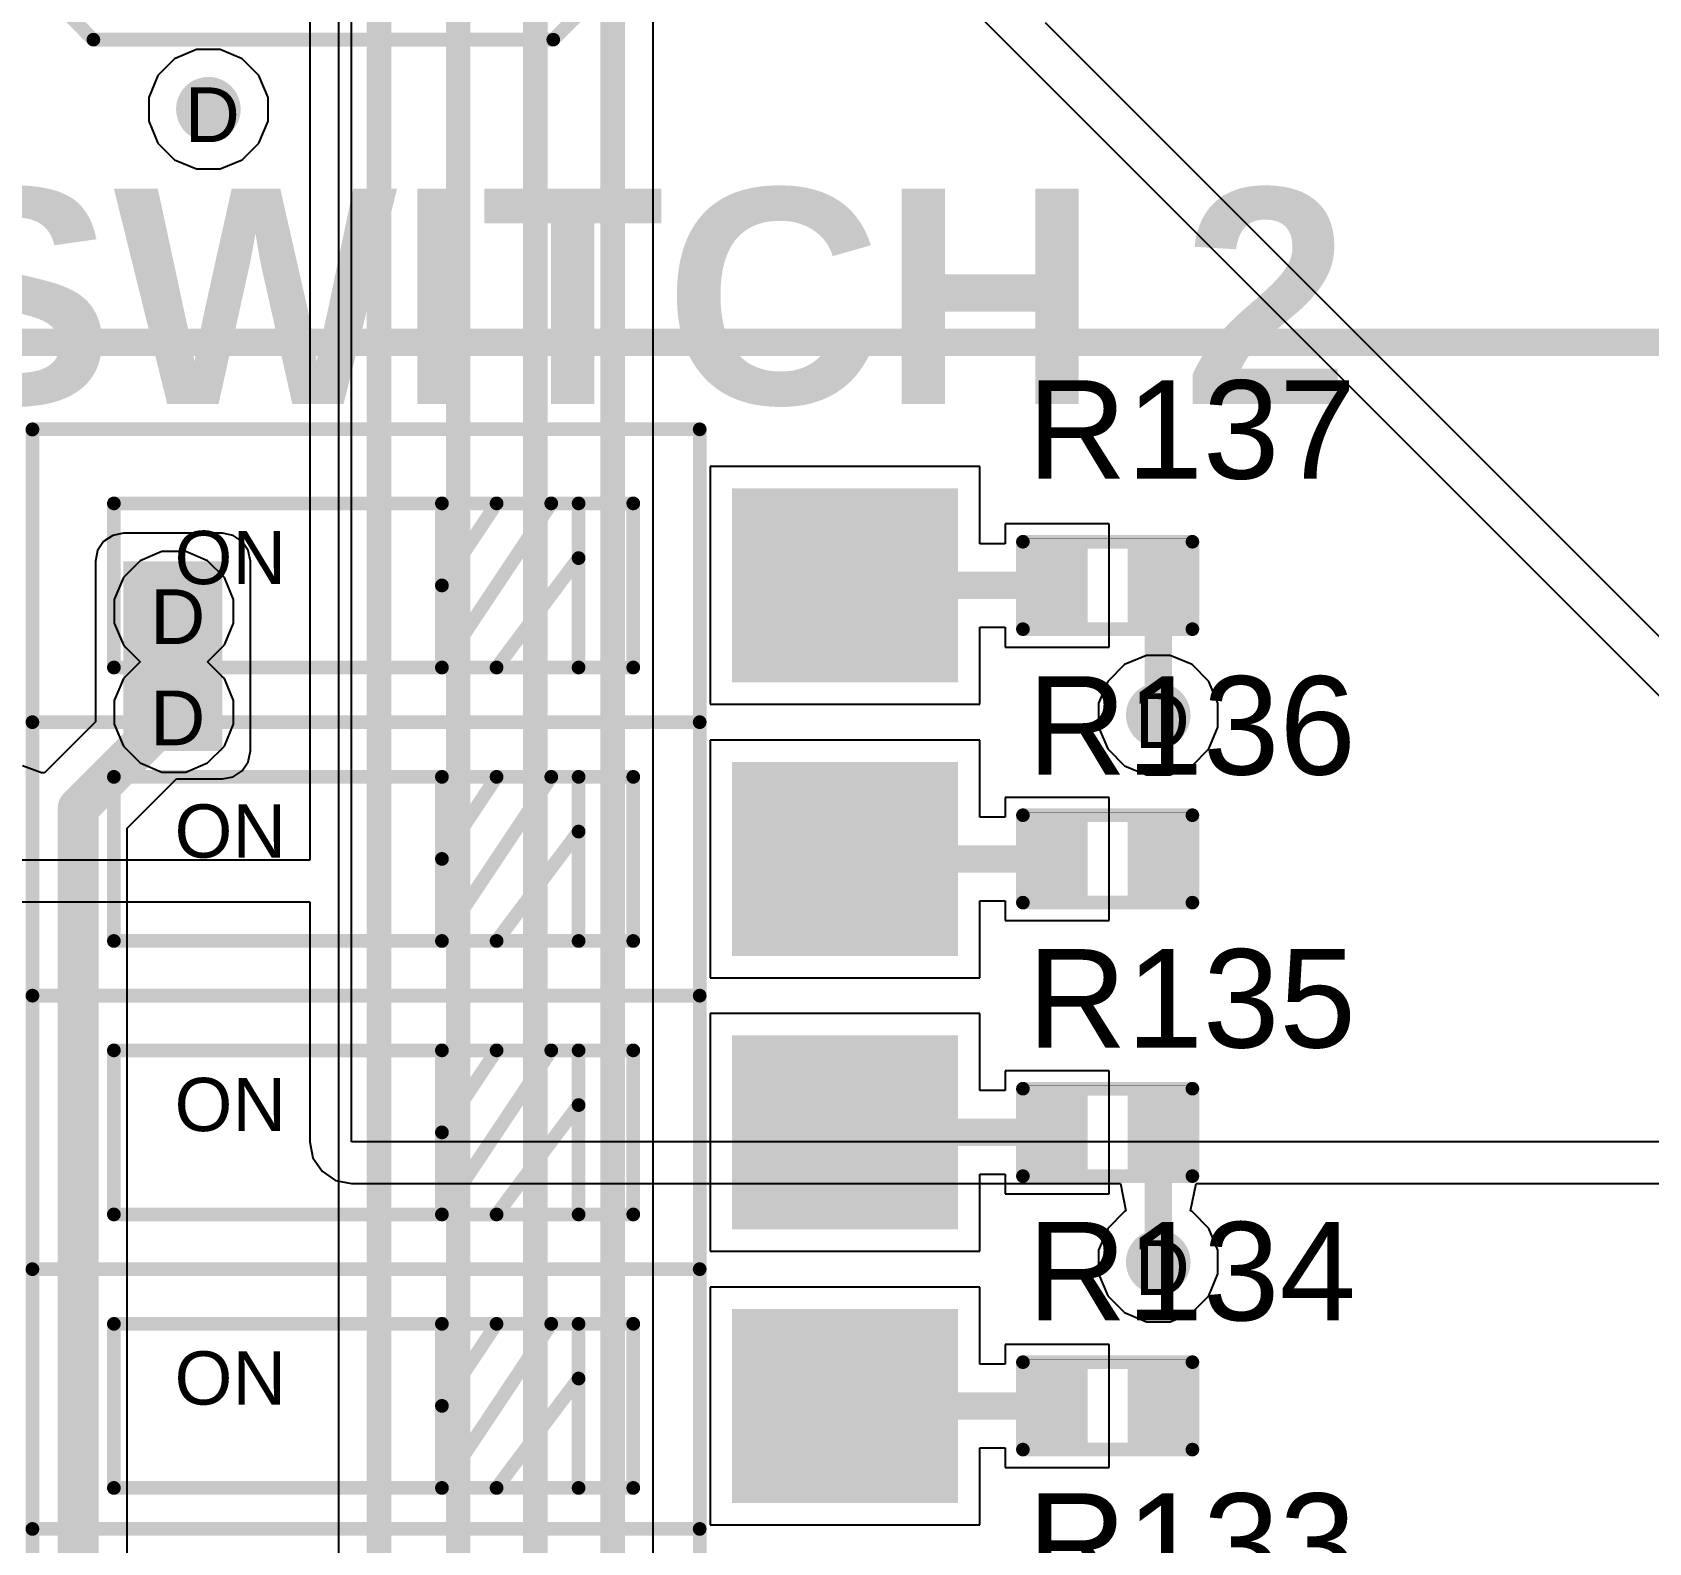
# Model space of a CAD drawing. Header units: inches. Extents: x -11 to 5428, y 0 to 5423.
# Drawn here: x 309.53 to 324.55, y 43.85 to 57.88 of the extents above; entities that cross this region are included whole.
import ezdxf

# ---------------------------------------------------------------- set-up
doc = ezdxf.new("R2010")
doc.units = ezdxf.units.IN
for name, color, linetype in [('Bottom Layer', 5, 'Continuous'), ('Dimension', 6, 'Continuous'), ('Drill Drawing', 1, 'Continuous'), ('GND', 16, 'Continuous'), ('PWR', 76, 'Continuous'), ('Top Layer', 1, 'Continuous'), ('Top Overlay', 2, 'Continuous'), ('Top Paste', 8, 'Continuous'), ('Top Solder', 216, 'Continuous'), ('Via Holes', 16, 'Continuous')]:
    doc.layers.add(name, color=color, linetype=linetype)
doc.styles.add('Arial', font='', dxfattribs={"height": 0.2})
doc.styles.add('Arial_Bold', font='', dxfattribs={"height": 0.2})
doc.styles.get('Arial').set_extended_font_data('Arial')
doc.styles.get('Arial_Bold').set_extended_font_data('Arial', bold=True)

# ---------------------------------------------------------------- blocks, each defined once
blk = doc.blocks.new('DSIC07LS_P_647')
at = {"layer": 'Top Layer'}
for points in [[(-0.85, -3.45), (0.85, -3.45), (0.85, -5.45), (-0.85, -5.45)], [(1.69, -3.45), (3.39, -3.45), (3.39, -5.45), (1.69, -5.45)], [(4.23, -3.45), (5.93, -3.45), (5.93, -5.45), (4.23, -5.45)], [(6.77, -3.45), (8.47, -3.45), (8.47, -5.45), (6.77, -5.45)]]:
    blk.add_hatch(color=1, dxfattribs=at).paths.add_polyline_path(points)
at = {"layer": 'Top Paste'}
for points in [[(-0.85, -3.45), (0.85, -3.45), (0.85, -5.45), (-0.85, -5.45)], [(1.69, -3.45), (3.39, -3.45), (3.39, -5.45), (1.69, -5.45)], [(4.23, -3.45), (5.93, -3.45), (5.93, -5.45), (4.23, -5.45)], [(6.77, -3.45), (8.47, -3.45), (8.47, -5.45), (6.77, -5.45)]]:
    blk.add_hatch(color=8, dxfattribs=at).paths.add_polyline_path(points)
at = {"layer": 'Top Solder'}
for points in [[(-0.901, -3.399), (0.901, -3.399), (0.901, -5.501), (-0.901, -5.501)], [(1.639, -3.399), (3.441, -3.399), (3.441, -5.501), (1.639, -5.501)], [(4.179, -3.399), (5.981, -3.399), (5.981, -5.501), (4.179, -5.501)], [(6.719, -3.399), (8.521, -3.399), (8.521, -5.501), (6.719, -5.501)]]:
    blk.add_hatch(color=216, dxfattribs=at).paths.add_polyline_path(points)
at = {"layer": 'Top Overlay'}
for points in [[(-9.068, 3.1, 0.127, 0.127, 0), (9.068, 3.1, 0.127, 0.127, 0)], [(-1.143, 3.1, 0.127, 0.127, 0), (-1.143, -3.1, 0.127, 0.127, 0)], [(1.27, 3.1, 0.127, 0.127, 0), (1.27, -3.1, 0.127, 0.127, 0)], [(3.81, 3.1, 0.127, 0.127, 0), (3.81, -3.1, 0.127, 0.127, 0)], [(6.35, 3.1, 0.127, 0.127, 0), (6.35, -3.1, 0.127, 0.127, 0)], [(9.07, 3.1, 0.127, 0.127, 0), (9.07, -3.1, 0.127, 0.127, 0)], [(-0.762, 2.343, 0.127, 0.127, 0), (0.762, 2.343, 0.127, 0.127, 0)], [(-0.762, 2.343, 0.127, 0.127, 0), (-0.762, -2.483, 0.127, 0.127, 0)], [(0.762, 2.343, 0.127, 0.127, 0), (0.762, -2.483, 0.127, 0.127, 0)], [(1.778, 2.343, 0.127, 0.127, 0), (1.778, -2.483, 0.127, 0.127, 0)], [(1.778, 2.343, 0.127, 0.127, 0), (3.302, 2.343, 0.127, 0.127, 0)], [(3.302, 2.343, 0.127, 0.127, 0), (3.302, -2.483, 0.127, 0.127, 0)], [(4.318, 2.343, 0.127, 0.127, 0), (5.842, 2.343, 0.127, 0.127, 0)], [(4.318, 2.343, 0.127, 0.127, 0), (4.318, -2.483, 0.127, 0.127, 0)], [(5.842, 2.343, 0.127, 0.127, 0), (5.842, -2.483, 0.127, 0.127, 0)], [(6.858, 2.343, 0.127, 0.127, 0), (6.858, -2.483, 0.127, 0.127, 0)], [(6.858, 2.343, 0.127, 0.127, 0), (8.382, 2.343, 0.127, 0.127, 0)], [(8.382, 2.343, 0.127, 0.127, 0), (8.382, -2.483, 0.127, 0.127, 0)], [(-0.762, -0.705, 0.127, 0.127, 0), (0.762, -0.705, 0.127, 0.127, 0)], [(-0.762, -0.705, 0.127, 0.127, 0), (0.762, -1.721, 0.127, 0.127, 0)], [(0, -0.705, 0.127, 0.127, 0), (0.762, -1.213, 0.127, 0.127, 0)], [(1.778, -0.705, 0.127, 0.127, 0), (3.302, -1.721, 0.127, 0.127, 0)], [(1.778, -0.705, 0.127, 0.127, 0), (3.302, -0.705, 0.127, 0.127, 0)], [(2.54, -0.705, 0.127, 0.127, 0), (3.302, -1.213, 0.127, 0.127, 0)], [(4.318, -0.705, 0.127, 0.127, 0), (5.842, -0.705, 0.127, 0.127, 0)], [(4.318, -0.705, 0.127, 0.127, 0), (5.842, -1.721, 0.127, 0.127, 0)], [(5.08, -0.705, 0.127, 0.127, 0), (5.842, -1.213, 0.127, 0.127, 0)], [(6.858, -0.705, 0.127, 0.127, 0), (8.382, -1.721, 0.127, 0.127, 0)], [(6.858, -0.705, 0.127, 0.127, 0), (8.382, -0.705, 0.127, 0.127, 0)], [(7.62, -0.705, 0.127, 0.127, 0), (8.382, -1.213, 0.127, 0.127, 0)], [(-0.762, -1.213, 0.127, 0.127, 0), (0.254, -1.975, 0.127, 0.127, 0)], [(1.778, -1.213, 0.127, 0.127, 0), (2.794, -1.975, 0.127, 0.127, 0)], [(4.318, -1.213, 0.127, 0.127, 0), (5.334, -1.975, 0.127, 0.127, 0)], [(6.858, -1.213, 0.127, 0.127, 0), (7.874, -1.975, 0.127, 0.127, 0)], [(-0.762, -1.975, 0.127, 0.127, 0), (0.762, -1.975, 0.127, 0.127, 0)], [(1.778, -1.975, 0.127, 0.127, 0), (3.302, -1.975, 0.127, 0.127, 0)], [(4.318, -1.975, 0.127, 0.127, 0), (5.842, -1.975, 0.127, 0.127, 0)], [(6.858, -1.975, 0.127, 0.127, 0), (8.382, -1.975, 0.127, 0.127, 0)], [(-0.762, -2.483, 0.127, 0.127, 0), (0.762, -2.483, 0.127, 0.127, 0)], [(1.778, -2.483, 0.127, 0.127, 0), (3.302, -2.483, 0.127, 0.127, 0)], [(4.318, -2.483, 0.127, 0.127, 0), (5.842, -2.483, 0.127, 0.127, 0)], [(6.858, -2.483, 0.127, 0.127, 0), (8.382, -2.483, 0.127, 0.127, 0)], [(-9.07, -3.1, 0.127, 0.127, 0), (9.07, -3.1, 0.127, 0.127, 0)]]:
    blk.add_lwpolyline(points, format="xyseb", dxfattribs=at)
for points in [[(-1.175, 3.1, 0.0635, 0.0635, 1), (-1.111, 3.1, 0.0635, 0.0635, 1)], [(1.238, 3.1, 0.0635, 0.0635, 1), (1.302, 3.1, 0.0635, 0.0635, 1)], [(3.778, 3.1, 0.0635, 0.0635, 1), (3.842, 3.1, 0.0635, 0.0635, 1)], [(6.318, 3.1, 0.0635, 0.0635, 1), (6.382, 3.1, 0.0635, 0.0635, 1)], [(9.036, 3.1, 0.0635, 0.0635, 1), (9.1, 3.1, 0.0635, 0.0635, 1)], [(9.038, 3.1, 0.0635, 0.0635, 1), (9.102, 3.1, 0.0635, 0.0635, 1)], [(-0.794, 2.343, 0.0635, 0.0635, 1), (-0.73, 2.343, 0.0635, 0.0635, 1)], [(-0.794, 2.343, 0.0635, 0.0635, 1), (-0.73, 2.343, 0.0635, 0.0635, 1)], [(0.73, 2.343, 0.0635, 0.0635, 1), (0.794, 2.343, 0.0635, 0.0635, 1)], [(0.73, 2.343, 0.0635, 0.0635, 1), (0.794, 2.343, 0.0635, 0.0635, 1)], [(1.746, 2.343, 0.0635, 0.0635, 1), (1.81, 2.343, 0.0635, 0.0635, 1)], [(1.746, 2.343, 0.0635, 0.0635, 1), (1.81, 2.343, 0.0635, 0.0635, 1)], [(3.27, 2.343, 0.0635, 0.0635, 1), (3.334, 2.343, 0.0635, 0.0635, 1)], [(3.27, 2.343, 0.0635, 0.0635, 1), (3.334, 2.343, 0.0635, 0.0635, 1)], [(4.286, 2.343, 0.0635, 0.0635, 1), (4.35, 2.343, 0.0635, 0.0635, 1)], [(4.286, 2.343, 0.0635, 0.0635, 1), (4.35, 2.343, 0.0635, 0.0635, 1)], [(5.81, 2.343, 0.0635, 0.0635, 1), (5.874, 2.343, 0.0635, 0.0635, 1)], [(5.81, 2.343, 0.0635, 0.0635, 1), (5.874, 2.343, 0.0635, 0.0635, 1)], [(6.826, 2.343, 0.0635, 0.0635, 1), (6.89, 2.343, 0.0635, 0.0635, 1)], [(6.826, 2.343, 0.0635, 0.0635, 1), (6.89, 2.343, 0.0635, 0.0635, 1)], [(8.35, 2.343, 0.0635, 0.0635, 1), (8.414, 2.343, 0.0635, 0.0635, 1)], [(8.35, 2.343, 0.0635, 0.0635, 1), (8.414, 2.343, 0.0635, 0.0635, 1)], [(-0.794, -0.705, 0.0635, 0.0635, 1), (-0.73, -0.705, 0.0635, 0.0635, 1)], [(-0.794, -0.705, 0.0635, 0.0635, 1), (-0.73, -0.705, 0.0635, 0.0635, 1)], [(-0.032, -0.705, 0.0635, 0.0635, 1), (0.032, -0.705, 0.0635, 0.0635, 1)], [(0.73, -0.705, 0.0635, 0.0635, 1), (0.794, -0.705, 0.0635, 0.0635, 1)], [(1.746, -0.705, 0.0635, 0.0635, 1), (1.81, -0.705, 0.0635, 0.0635, 1)], [(1.746, -0.705, 0.0635, 0.0635, 1), (1.81, -0.705, 0.0635, 0.0635, 1)], [(2.508, -0.705, 0.0635, 0.0635, 1), (2.572, -0.705, 0.0635, 0.0635, 1)], [(3.27, -0.705, 0.0635, 0.0635, 1), (3.334, -0.705, 0.0635, 0.0635, 1)], [(4.286, -0.705, 0.0635, 0.0635, 1), (4.35, -0.705, 0.0635, 0.0635, 1)], [(4.286, -0.705, 0.0635, 0.0635, 1), (4.35, -0.705, 0.0635, 0.0635, 1)], [(5.048, -0.705, 0.0635, 0.0635, 1), (5.112, -0.705, 0.0635, 0.0635, 1)], [(5.81, -0.705, 0.0635, 0.0635, 1), (5.874, -0.705, 0.0635, 0.0635, 1)], [(6.826, -0.705, 0.0635, 0.0635, 1), (6.89, -0.705, 0.0635, 0.0635, 1)], [(6.826, -0.705, 0.0635, 0.0635, 1), (6.89, -0.705, 0.0635, 0.0635, 1)], [(7.588, -0.705, 0.0635, 0.0635, 1), (7.652, -0.705, 0.0635, 0.0635, 1)], [(8.35, -0.705, 0.0635, 0.0635, 1), (8.414, -0.705, 0.0635, 0.0635, 1)], [(-0.794, -1.213, 0.0635, 0.0635, 1), (-0.73, -1.213, 0.0635, 0.0635, 1)], [(0.73, -1.213, 0.0635, 0.0635, 1), (0.794, -1.213, 0.0635, 0.0635, 1)], [(1.746, -1.213, 0.0635, 0.0635, 1), (1.81, -1.213, 0.0635, 0.0635, 1)], [(3.27, -1.213, 0.0635, 0.0635, 1), (3.334, -1.213, 0.0635, 0.0635, 1)], [(4.286, -1.213, 0.0635, 0.0635, 1), (4.35, -1.213, 0.0635, 0.0635, 1)], [(5.81, -1.213, 0.0635, 0.0635, 1), (5.874, -1.213, 0.0635, 0.0635, 1)], [(6.826, -1.213, 0.0635, 0.0635, 1), (6.89, -1.213, 0.0635, 0.0635, 1)], [(8.35, -1.213, 0.0635, 0.0635, 1), (8.414, -1.213, 0.0635, 0.0635, 1)], [(0.73, -1.721, 0.0635, 0.0635, 1), (0.794, -1.721, 0.0635, 0.0635, 1)], [(3.27, -1.721, 0.0635, 0.0635, 1), (3.334, -1.721, 0.0635, 0.0635, 1)], [(5.81, -1.721, 0.0635, 0.0635, 1), (5.874, -1.721, 0.0635, 0.0635, 1)], [(8.35, -1.721, 0.0635, 0.0635, 1), (8.414, -1.721, 0.0635, 0.0635, 1)], [(-0.794, -1.975, 0.0635, 0.0635, 1), (-0.73, -1.975, 0.0635, 0.0635, 1)], [(0.222, -1.975, 0.0635, 0.0635, 1), (0.286, -1.975, 0.0635, 0.0635, 1)], [(0.73, -1.975, 0.0635, 0.0635, 1), (0.794, -1.975, 0.0635, 0.0635, 1)], [(1.746, -1.975, 0.0635, 0.0635, 1), (1.81, -1.975, 0.0635, 0.0635, 1)], [(2.762, -1.975, 0.0635, 0.0635, 1), (2.826, -1.975, 0.0635, 0.0635, 1)], [(3.27, -1.975, 0.0635, 0.0635, 1), (3.334, -1.975, 0.0635, 0.0635, 1)], [(4.286, -1.975, 0.0635, 0.0635, 1), (4.35, -1.975, 0.0635, 0.0635, 1)], [(5.302, -1.975, 0.0635, 0.0635, 1), (5.366, -1.975, 0.0635, 0.0635, 1)], [(5.81, -1.975, 0.0635, 0.0635, 1), (5.874, -1.975, 0.0635, 0.0635, 1)], [(6.826, -1.975, 0.0635, 0.0635, 1), (6.89, -1.975, 0.0635, 0.0635, 1)], [(7.842, -1.975, 0.0635, 0.0635, 1), (7.906, -1.975, 0.0635, 0.0635, 1)], [(8.35, -1.975, 0.0635, 0.0635, 1), (8.414, -1.975, 0.0635, 0.0635, 1)], [(-0.794, -2.483, 0.0635, 0.0635, 1), (-0.73, -2.483, 0.0635, 0.0635, 1)], [(-0.794, -2.483, 0.0635, 0.0635, 1), (-0.73, -2.483, 0.0635, 0.0635, 1)], [(0.73, -2.483, 0.0635, 0.0635, 1), (0.794, -2.483, 0.0635, 0.0635, 1)], [(0.73, -2.483, 0.0635, 0.0635, 1), (0.794, -2.483, 0.0635, 0.0635, 1)], [(1.746, -2.483, 0.0635, 0.0635, 1), (1.81, -2.483, 0.0635, 0.0635, 1)], [(1.746, -2.483, 0.0635, 0.0635, 1), (1.81, -2.483, 0.0635, 0.0635, 1)], [(3.27, -2.483, 0.0635, 0.0635, 1), (3.334, -2.483, 0.0635, 0.0635, 1)], [(3.27, -2.483, 0.0635, 0.0635, 1), (3.334, -2.483, 0.0635, 0.0635, 1)], [(4.286, -2.483, 0.0635, 0.0635, 1), (4.35, -2.483, 0.0635, 0.0635, 1)], [(4.286, -2.483, 0.0635, 0.0635, 1), (4.35, -2.483, 0.0635, 0.0635, 1)], [(5.81, -2.483, 0.0635, 0.0635, 1), (5.874, -2.483, 0.0635, 0.0635, 1)], [(5.81, -2.483, 0.0635, 0.0635, 1), (5.874, -2.483, 0.0635, 0.0635, 1)], [(6.826, -2.483, 0.0635, 0.0635, 1), (6.89, -2.483, 0.0635, 0.0635, 1)], [(6.826, -2.483, 0.0635, 0.0635, 1), (6.89, -2.483, 0.0635, 0.0635, 1)], [(8.35, -2.483, 0.0635, 0.0635, 1), (8.414, -2.483, 0.0635, 0.0635, 1)], [(8.35, -2.483, 0.0635, 0.0635, 1), (8.414, -2.483, 0.0635, 0.0635, 1)], [(-1.175, -3.1, 0.0635, 0.0635, 1), (-1.111, -3.1, 0.0635, 0.0635, 1)], [(1.238, -3.1, 0.0635, 0.0635, 1), (1.302, -3.1, 0.0635, 0.0635, 1)], [(3.778, -3.1, 0.0635, 0.0635, 1), (3.842, -3.1, 0.0635, 0.0635, 1)], [(6.318, -3.1, 0.0635, 0.0635, 1), (6.382, -3.1, 0.0635, 0.0635, 1)], [(9.038, -3.1, 0.0635, 0.0635, 1), (9.102, -3.1, 0.0635, 0.0635, 1)], [(9.038, -3.1, 0.0635, 0.0635, 1), (9.102, -3.1, 0.0635, 0.0635, 1)]]:
    blk.add_lwpolyline(points, format="xyseb", close=True, dxfattribs=at)
at = {"layer": 'Top Overlay', "style": 'Arial'}
for p in [(0.012, 1.779), (2.552, 1.779), (5.092, 1.779), (7.632, 1.779)]:
    blk.add_text('ON', height=0.4945, rotation=270, dxfattribs=at).set_placement(p)
blk = doc.blocks.new('R___0402_676')
at = {"layer": 'Top Layer'}
for points in [[(-0.699, -0.318), (-0.699, 0.317), (-0.241, 0.317), (-0.241, -0.318)], [(0.241, -0.318), (0.241, 0.317), (0.698, 0.317), (0.698, -0.318)]]:
    blk.add_hatch(color=1, dxfattribs=at).paths.add_polyline_path(points)
at = {"layer": 'Top Paste'}
for points in [[(-0.699, -0.318), (-0.699, 0.317), (-0.241, 0.317), (-0.241, -0.318)], [(0.241, -0.318), (0.241, 0.317), (0.698, 0.317), (0.698, -0.318)]]:
    blk.add_hatch(color=8, dxfattribs=at).paths.add_polyline_path(points)
at = {"layer": 'Top Solder'}
for points in [[(-0.754, -0.373), (-0.754, 0.372), (-0.186, 0.372), (-0.186, -0.373)], [(0.186, -0.373), (0.186, 0.372), (0.753, 0.372), (0.753, -0.373)]]:
    blk.add_hatch(color=216, dxfattribs=at).paths.add_polyline_path(points)
at = {"layer": 'Top Overlay'}
for points in [[(0.787, 0.406, 0.127, 0.127, 0), (-0.787, 0.406, 0.127, 0.127, 0)], [(-0.787, 0.406, 0.127, 0.127, 0), (-0.787, -0.406, 0.127, 0.127, 0)], [(0.787, 0.406, 0.127, 0.127, 0), (0.787, -0.406, 0.127, 0.127, 0)], [(0.787, -0.406, 0.127, 0.127, 0), (-0.787, -0.406, 0.127, 0.127, 0)], [(0.813, -0.432, 0.00323, 0.00323, 0), (-0.813, -0.432, 0.00323, 0.00323, 0)]]:
    blk.add_lwpolyline(points, format="xyseb", dxfattribs=at)
for points in [[(-0.819, 0.406, 0.0635, 0.0635, 1), (-0.756, 0.406, 0.0635, 0.0635, 1)], [(-0.819, 0.406, 0.0635, 0.0635, 1), (-0.756, 0.406, 0.0635, 0.0635, 1)], [(0.756, 0.406, 0.0635, 0.0635, 1), (0.819, 0.406, 0.0635, 0.0635, 1)], [(0.756, 0.406, 0.0635, 0.0635, 1), (0.819, 0.406, 0.0635, 0.0635, 1)], [(-0.819, -0.406, 0.0635, 0.0635, 1), (-0.756, -0.406, 0.0635, 0.0635, 1)], [(-0.819, -0.406, 0.0635, 0.0635, 1), (-0.756, -0.406, 0.0635, 0.0635, 1)], [(-0.814, -0.432, 0.00161, 0.00161, 1), (-0.812, -0.432, 0.00161, 0.00161, 1)], [(0.756, -0.406, 0.0635, 0.0635, 1), (0.819, -0.406, 0.0635, 0.0635, 1)], [(0.756, -0.406, 0.0635, 0.0635, 1), (0.819, -0.406, 0.0635, 0.0635, 1)], [(0.812, -0.432, 0.00161, 0.00161, 1), (0.814, -0.432, 0.00161, 0.00161, 1)]]:
    blk.add_lwpolyline(points, format="xyseb", close=True, dxfattribs=at)
blk = doc.blocks.new('R___0402_677')
at = {"layer": 'Top Layer'}
for points in [[(-0.699, -0.318), (-0.699, 0.317), (-0.241, 0.317), (-0.241, -0.318)], [(0.241, -0.318), (0.241, 0.317), (0.698, 0.317), (0.698, -0.318)]]:
    blk.add_hatch(color=1, dxfattribs=at).paths.add_polyline_path(points)
at = {"layer": 'Top Paste'}
for points in [[(-0.699, -0.318), (-0.699, 0.317), (-0.241, 0.317), (-0.241, -0.318)], [(0.241, -0.318), (0.241, 0.317), (0.698, 0.317), (0.698, -0.318)]]:
    blk.add_hatch(color=8, dxfattribs=at).paths.add_polyline_path(points)
at = {"layer": 'Top Solder'}
for points in [[(-0.754, -0.373), (-0.754, 0.372), (-0.186, 0.372), (-0.186, -0.373)], [(0.186, -0.373), (0.186, 0.372), (0.753, 0.372), (0.753, -0.373)]]:
    blk.add_hatch(color=216, dxfattribs=at).paths.add_polyline_path(points)
at = {"layer": 'Top Overlay'}
for points in [[(0.787, 0.406, 0.127, 0.127, 0), (-0.787, 0.406, 0.127, 0.127, 0)], [(-0.787, 0.406, 0.127, 0.127, 0), (-0.787, -0.406, 0.127, 0.127, 0)], [(0.787, 0.406, 0.127, 0.127, 0), (0.787, -0.406, 0.127, 0.127, 0)], [(0.787, -0.406, 0.127, 0.127, 0), (-0.787, -0.406, 0.127, 0.127, 0)], [(0.813, -0.432, 0.00323, 0.00323, 0), (-0.813, -0.432, 0.00323, 0.00323, 0)]]:
    blk.add_lwpolyline(points, format="xyseb", dxfattribs=at)
for points in [[(-0.819, 0.406, 0.0635, 0.0635, 1), (-0.756, 0.406, 0.0635, 0.0635, 1)], [(-0.819, 0.406, 0.0635, 0.0635, 1), (-0.756, 0.406, 0.0635, 0.0635, 1)], [(0.756, 0.406, 0.0635, 0.0635, 1), (0.819, 0.406, 0.0635, 0.0635, 1)], [(0.756, 0.406, 0.0635, 0.0635, 1), (0.819, 0.406, 0.0635, 0.0635, 1)], [(-0.819, -0.406, 0.0635, 0.0635, 1), (-0.756, -0.406, 0.0635, 0.0635, 1)], [(-0.819, -0.406, 0.0635, 0.0635, 1), (-0.756, -0.406, 0.0635, 0.0635, 1)], [(-0.814, -0.432, 0.00161, 0.00161, 1), (-0.812, -0.432, 0.00161, 0.00161, 1)], [(0.756, -0.406, 0.0635, 0.0635, 1), (0.819, -0.406, 0.0635, 0.0635, 1)], [(0.756, -0.406, 0.0635, 0.0635, 1), (0.819, -0.406, 0.0635, 0.0635, 1)], [(0.812, -0.432, 0.00161, 0.00161, 1), (0.814, -0.432, 0.00161, 0.00161, 1)]]:
    blk.add_lwpolyline(points, format="xyseb", close=True, dxfattribs=at)
blk = doc.blocks.new('R___0402_678')
at = {"layer": 'Top Layer'}
for points in [[(-0.699, -0.318), (-0.699, 0.317), (-0.241, 0.317), (-0.241, -0.318)], [(0.241, -0.318), (0.241, 0.317), (0.698, 0.317), (0.698, -0.318)]]:
    blk.add_hatch(color=1, dxfattribs=at).paths.add_polyline_path(points)
at = {"layer": 'Top Paste'}
for points in [[(-0.699, -0.318), (-0.699, 0.317), (-0.241, 0.317), (-0.241, -0.318)], [(0.241, -0.318), (0.241, 0.317), (0.698, 0.317), (0.698, -0.318)]]:
    blk.add_hatch(color=8, dxfattribs=at).paths.add_polyline_path(points)
at = {"layer": 'Top Solder'}
for points in [[(-0.754, -0.373), (-0.754, 0.372), (-0.186, 0.372), (-0.186, -0.373)], [(0.186, -0.373), (0.186, 0.372), (0.753, 0.372), (0.753, -0.373)]]:
    blk.add_hatch(color=216, dxfattribs=at).paths.add_polyline_path(points)
at = {"layer": 'Top Overlay'}
for points in [[(0.787, 0.406, 0.127, 0.127, 0), (-0.787, 0.406, 0.127, 0.127, 0)], [(-0.787, 0.406, 0.127, 0.127, 0), (-0.787, -0.406, 0.127, 0.127, 0)], [(0.787, 0.406, 0.127, 0.127, 0), (0.787, -0.406, 0.127, 0.127, 0)], [(0.787, -0.406, 0.127, 0.127, 0), (-0.787, -0.406, 0.127, 0.127, 0)], [(0.813, -0.432, 0.00323, 0.00323, 0), (-0.813, -0.432, 0.00323, 0.00323, 0)]]:
    blk.add_lwpolyline(points, format="xyseb", dxfattribs=at)
for points in [[(-0.819, 0.406, 0.0635, 0.0635, 1), (-0.756, 0.406, 0.0635, 0.0635, 1)], [(-0.819, 0.406, 0.0635, 0.0635, 1), (-0.756, 0.406, 0.0635, 0.0635, 1)], [(0.756, 0.406, 0.0635, 0.0635, 1), (0.819, 0.406, 0.0635, 0.0635, 1)], [(0.756, 0.406, 0.0635, 0.0635, 1), (0.819, 0.406, 0.0635, 0.0635, 1)], [(-0.819, -0.406, 0.0635, 0.0635, 1), (-0.756, -0.406, 0.0635, 0.0635, 1)], [(-0.819, -0.406, 0.0635, 0.0635, 1), (-0.756, -0.406, 0.0635, 0.0635, 1)], [(-0.814, -0.432, 0.00161, 0.00161, 1), (-0.812, -0.432, 0.00161, 0.00161, 1)], [(0.756, -0.406, 0.0635, 0.0635, 1), (0.819, -0.406, 0.0635, 0.0635, 1)], [(0.756, -0.406, 0.0635, 0.0635, 1), (0.819, -0.406, 0.0635, 0.0635, 1)], [(0.812, -0.432, 0.00161, 0.00161, 1), (0.814, -0.432, 0.00161, 0.00161, 1)]]:
    blk.add_lwpolyline(points, format="xyseb", close=True, dxfattribs=at)
blk = doc.blocks.new('R___0402_679')
at = {"layer": 'Top Layer'}
for points in [[(-0.699, -0.318), (-0.699, 0.317), (-0.241, 0.317), (-0.241, -0.318)], [(0.241, -0.318), (0.241, 0.317), (0.698, 0.317), (0.698, -0.318)]]:
    blk.add_hatch(color=1, dxfattribs=at).paths.add_polyline_path(points)
at = {"layer": 'Top Paste'}
for points in [[(-0.699, -0.318), (-0.699, 0.317), (-0.241, 0.317), (-0.241, -0.318)], [(0.241, -0.318), (0.241, 0.317), (0.698, 0.317), (0.698, -0.318)]]:
    blk.add_hatch(color=8, dxfattribs=at).paths.add_polyline_path(points)
at = {"layer": 'Top Solder'}
for points in [[(-0.754, -0.373), (-0.754, 0.372), (-0.186, 0.372), (-0.186, -0.373)], [(0.186, -0.373), (0.186, 0.372), (0.753, 0.372), (0.753, -0.373)]]:
    blk.add_hatch(color=216, dxfattribs=at).paths.add_polyline_path(points)
at = {"layer": 'Top Overlay'}
for points in [[(0.787, 0.406, 0.127, 0.127, 0), (-0.787, 0.406, 0.127, 0.127, 0)], [(-0.787, 0.406, 0.127, 0.127, 0), (-0.787, -0.406, 0.127, 0.127, 0)], [(0.787, 0.406, 0.127, 0.127, 0), (0.787, -0.406, 0.127, 0.127, 0)], [(0.787, -0.406, 0.127, 0.127, 0), (-0.787, -0.406, 0.127, 0.127, 0)], [(0.813, -0.432, 0.00323, 0.00323, 0), (-0.813, -0.432, 0.00323, 0.00323, 0)]]:
    blk.add_lwpolyline(points, format="xyseb", dxfattribs=at)
for points in [[(-0.819, 0.406, 0.0635, 0.0635, 1), (-0.756, 0.406, 0.0635, 0.0635, 1)], [(-0.819, 0.406, 0.0635, 0.0635, 1), (-0.756, 0.406, 0.0635, 0.0635, 1)], [(0.756, 0.406, 0.0635, 0.0635, 1), (0.819, 0.406, 0.0635, 0.0635, 1)], [(0.756, 0.406, 0.0635, 0.0635, 1), (0.819, 0.406, 0.0635, 0.0635, 1)], [(-0.819, -0.406, 0.0635, 0.0635, 1), (-0.756, -0.406, 0.0635, 0.0635, 1)], [(-0.819, -0.406, 0.0635, 0.0635, 1), (-0.756, -0.406, 0.0635, 0.0635, 1)], [(-0.814, -0.432, 0.00161, 0.00161, 1), (-0.812, -0.432, 0.00161, 0.00161, 1)], [(0.756, -0.406, 0.0635, 0.0635, 1), (0.819, -0.406, 0.0635, 0.0635, 1)], [(0.756, -0.406, 0.0635, 0.0635, 1), (0.819, -0.406, 0.0635, 0.0635, 1)], [(0.812, -0.432, 0.00161, 0.00161, 1), (0.814, -0.432, 0.00161, 0.00161, 1)]]:
    blk.add_lwpolyline(points, format="xyseb", close=True, dxfattribs=at)

msp = doc.modelspace()

# ---------------------------------------------------------------- hatches: boundary and pattern name
at = {"layer": 'Bottom Layer'}
h = msp.add_hatch(color=5, dxfattribs=at)
edge = h.paths.add_edge_path()
edge.add_arc((311.166, 57.164), 0.3, 0, 360)
h = msp.add_hatch(color=5, dxfattribs=at)
edge = h.paths.add_edge_path()
edge.add_arc((310.845, 52.502), 0.3, 0, 360)
h = msp.add_hatch(color=5, dxfattribs=at)
edge = h.paths.add_edge_path()
edge.add_arc((310.845, 51.562), 0.3, 0, 360)
h = msp.add_hatch(color=5, dxfattribs=at)
edge = h.paths.add_edge_path()
edge.add_arc((319.992, 51.537), 0.3, 0, 360)
h = msp.add_hatch(color=5, dxfattribs=at)
edge = h.paths.add_edge_path()
edge.add_arc((319.992, 46.457), 0.3, 0, 360)
at = {"layer": 'GND'}
h = msp.add_hatch(color=16, dxfattribs=at)
edge = h.paths.add_edge_path()
edge.add_arc((311.166, 57.164), 0.3, 0, 360)
h = msp.add_hatch(color=16, dxfattribs=at)
edge = h.paths.add_edge_path()
edge.add_arc((310.845, 52.502), 0.3, 0, 360)
h = msp.add_hatch(color=16, dxfattribs=at)
edge = h.paths.add_edge_path()
edge.add_arc((310.845, 51.562), 0.3, 0, 360)
h = msp.add_hatch(color=16, dxfattribs=at)
edge = h.paths.add_edge_path()
edge.add_arc((319.992, 51.537), 0.3, 0, 360)
h = msp.add_hatch(color=16, dxfattribs=at)
edge = h.paths.add_edge_path()
edge.add_arc((319.992, 46.457), 0.3, 0, 360)
at = {"layer": 'PWR'}
h = msp.add_hatch(color=76, dxfattribs=at)
edge = h.paths.add_edge_path()
edge.add_arc((311.166, 57.164), 0.3, 0, 360)
h = msp.add_hatch(color=76, dxfattribs=at)
edge = h.paths.add_edge_path()
edge.add_arc((310.845, 52.502), 0.3, 0, 360)
h = msp.add_hatch(color=76, dxfattribs=at)
edge = h.paths.add_edge_path()
edge.add_arc((310.845, 51.562), 0.3, 0, 360)
h = msp.add_hatch(color=76, dxfattribs=at)
edge = h.paths.add_edge_path()
edge.add_arc((319.992, 51.537), 0.3, 0, 360)
h = msp.add_hatch(color=76, dxfattribs=at)
edge = h.paths.add_edge_path()
edge.add_arc((319.992, 46.457), 0.3, 0, 360)
at = {"layer": 'Top Layer'}
h = msp.add_hatch(color=1, dxfattribs=at)
edge = h.paths.add_edge_path()
edge.add_arc((311.166, 57.164), 0.3, 0, 360)
msp.add_hatch(color=1, dxfattribs=at).paths.add_polyline_path([(310.376, 51.204), (311.297, 51.204), (311.297, 52.966), (310.376, 52.966)])
h = msp.add_hatch(color=1, dxfattribs=at)
edge = h.paths.add_edge_path()
edge.add_arc((310.845, 52.502), 0.3, 0, 360)
h = msp.add_hatch(color=1, dxfattribs=at)
edge = h.paths.add_edge_path()
edge.add_arc((310.845, 51.562), 0.3, 0, 360)
h = msp.add_hatch(color=1, dxfattribs=at)
edge = h.paths.add_edge_path()
edge.add_arc((319.992, 51.537), 0.3, 0, 360)
h = msp.add_hatch(color=1, dxfattribs=at)
edge = h.paths.add_edge_path()
edge.add_arc((319.992, 46.457), 0.3, 0, 360)
at = {"layer": 'Via Holes'}
h = msp.add_hatch(color=7, dxfattribs=at)
edge = h.paths.add_edge_path()
edge.add_arc((311.166, 57.164), 0.15, 0, 360)
h = msp.add_hatch(color=7, dxfattribs=at)
edge = h.paths.add_edge_path()
edge.add_arc((310.845, 52.502), 0.15, 0, 360)
h = msp.add_hatch(color=7, dxfattribs=at)
edge = h.paths.add_edge_path()
edge.add_arc((310.845, 51.562), 0.15, 0, 360)
h = msp.add_hatch(color=7, dxfattribs=at)
edge = h.paths.add_edge_path()
edge.add_arc((319.992, 51.537), 0.15, 0, 360)
h = msp.add_hatch(color=7, dxfattribs=at)
edge = h.paths.add_edge_path()
edge.add_arc((319.992, 46.457), 0.15, 0, 360)

# ---------------------------------------------------------------- linework, layer by layer
at = {"layer": 'Bottom Layer'}
for p, q in [((315.299, 34.355), (315.299, 64.759)), ((312.375, 63.903), (312.375, 32.888)), ((310.735, 53.056), (310.531, 52.971)), ((310.955, 53.056), (310.735, 53.056)), ((311.159, 52.971), (310.955, 53.056)), ((310.531, 52.971), (310.376, 52.816)), ((311.315, 52.816), (311.159, 52.971)), ((310.376, 52.816), (310.291, 52.612)), ((311.399, 52.612), (311.315, 52.816)), ((310.291, 52.612), (310.291, 52.392)), ((311.399, 52.392), (311.399, 52.612)), ((310.291, 52.392), (310.376, 52.188)), ((311.315, 52.188), (311.399, 52.392)), ((310.376, 52.188), (310.399, 52.165)), ((310.399, 52.165), (310.531, 52.032)), ((311.159, 52.032), (311.292, 52.165)), ((311.292, 52.165), (311.315, 52.188)), ((310.531, 52.032), (310.399, 51.899)), ((311.292, 51.899), (311.159, 52.032)), ((310.376, 51.876), (310.291, 51.672)), ((310.399, 51.899), (310.376, 51.876)), ((311.315, 51.876), (311.292, 51.899)), ((311.399, 51.672), (311.315, 51.876)), ((310.291, 51.672), (310.291, 51.452)), ((311.399, 51.452), (311.399, 51.672)), ((310.291, 51.452), (310.376, 51.248)), ((311.315, 51.248), (311.399, 51.452)), ((310.376, 51.248), (310.531, 51.092)), ((311.159, 51.092), (311.315, 51.248)), ((310.531, 51.092), (310.735, 51.008)), ((310.955, 51.008), (311.159, 51.092)), ((310.735, 51.008), (310.955, 51.008))]:
    msp.add_line(p, q, dxfattribs=at)
for points in [[(314.923, 34.2, 0.229, 0.229, 0), (314.923, 64.759, 0.229, 0.229, 0)], [(314.205, 33.8, 0.229, 0.229, 0), (314.205, 64.472, 0.229, 0.229, 0)], [(313.487, 33.35, 0.229, 0.229, 0), (313.487, 64.256, 0.229, 0.229, 0)], [(312.75, 32.888, 0.229, 0.229, 0), (312.75, 64.059, 0.229, 0.229, 0)]]:
    msp.add_lwpolyline(points, format="xyseb", dxfattribs=at)
at = {"layer": 'Dimension'}
msp.add_lwpolyline([(0, 55, 0.254, 0.254, 0), (344, 55, 0.254, 0.254, 0)], format="xyseb", dxfattribs=at)
at = {"layer": 'GND'}
for p, q in [((310.735, 53.056), (310.531, 52.971)), ((310.955, 53.056), (310.735, 53.056)), ((311.159, 52.971), (310.955, 53.056)), ((310.531, 52.971), (310.376, 52.816)), ((311.315, 52.816), (311.159, 52.971)), ((310.376, 52.816), (310.291, 52.612)), ((311.399, 52.612), (311.315, 52.816)), ((310.291, 52.612), (310.291, 52.392)), ((311.399, 52.392), (311.399, 52.612)), ((310.291, 52.392), (310.37, 52.202)), ((311.321, 52.202), (311.399, 52.392)), ((310.37, 52.202), (310.376, 52.188)), ((310.376, 52.188), (310.376, 52.187)), ((310.376, 52.187), (310.531, 52.032)), ((311.159, 52.032), (311.314, 52.187)), ((311.314, 52.187), (311.315, 52.188)), ((311.315, 52.188), (311.321, 52.202)), ((310.531, 52.032), (310.376, 51.876)), ((311.314, 51.876), (311.159, 52.032)), ((310.37, 51.862), (310.291, 51.672)), ((310.376, 51.876), (310.37, 51.862)), ((310.376, 51.876), (310.376, 51.876)), ((311.315, 51.876), (311.314, 51.876)), ((311.321, 51.862), (311.315, 51.876)), ((311.399, 51.672), (311.321, 51.862)), ((310.291, 51.672), (310.291, 51.452)), ((311.399, 51.452), (311.399, 51.672)), ((310.291, 51.452), (310.376, 51.248)), ((311.315, 51.248), (311.399, 51.452)), ((310.376, 51.248), (310.531, 51.092)), ((311.159, 51.092), (311.315, 51.248)), ((310.531, 51.092), (310.735, 51.008)), ((310.955, 51.008), (311.159, 51.092)), ((310.735, 51.008), (310.955, 51.008))]:
    msp.add_line(p, q, dxfattribs=at)
at = {"layer": 'PWR'}
for p, q in [((312.496, 47.574), (312.496, 79.502)), ((312.108, 60.223), (312.108, 50.19)), ((311.056, 57.718), (310.852, 57.633)), ((311.276, 57.718), (311.056, 57.718)), ((311.48, 57.633), (311.276, 57.718)), ((310.852, 57.633), (310.696, 57.477)), ((311.635, 57.477), (311.48, 57.633)), ((310.696, 57.477), (310.612, 57.274)), ((311.72, 57.274), (311.635, 57.477)), ((310.612, 57.274), (310.612, 57.053)), ((311.72, 57.053), (311.72, 57.274)), ((310.612, 57.053), (310.696, 56.85)), ((311.635, 56.85), (311.72, 57.053)), ((310.696, 56.85), (310.852, 56.694)), ((311.48, 56.694), (311.635, 56.85)), ((310.852, 56.694), (311.056, 56.61)), ((311.276, 56.61), (311.48, 56.694)), ((311.056, 56.61), (311.276, 56.61)), ((319.678, 52.006), (319.522, 51.85)), ((319.882, 52.091), (319.678, 52.006)), ((320.102, 52.091), (319.882, 52.091)), ((320.306, 52.006), (320.102, 52.091)), ((320.461, 51.85), (320.306, 52.006)), ((319.522, 51.85), (319.438, 51.647)), ((320.546, 51.647), (320.461, 51.85)), ((319.438, 51.647), (319.438, 51.426)), ((320.546, 51.426), (320.546, 51.647)), ((319.438, 51.426), (319.522, 51.223)), ((320.461, 51.223), (320.546, 51.426)), ((319.522, 51.223), (319.678, 51.067)), ((320.306, 51.067), (320.461, 51.223)), ((319.678, 51.067), (319.882, 50.983)), ((320.102, 50.983), (320.306, 51.067)), ((319.882, 50.983), (320.102, 50.983)), ((312.108, 50.19), (307.569, 50.19)), ((307.569, 49.802), (312.108, 49.802)), ((312.108, 49.802), (312.108, 47.574)), ((312.108, 47.574), (312.137, 47.426)), ((328.727, 47.574), (312.496, 47.574)), ((312.137, 47.426), (312.222, 47.3)), ((312.222, 47.3), (312.348, 47.215)), ((312.348, 47.215), (312.496, 47.186)), ((312.496, 47.186), (319.641, 47.186)), ((319.641, 47.186), (319.691, 46.932)), ((320.292, 46.932), (320.343, 47.186)), ((320.343, 47.186), (328.338, 47.186)), ((319.678, 46.926), (319.522, 46.77)), ((319.691, 46.932), (319.678, 46.926)), ((320.306, 46.926), (320.292, 46.932)), ((320.461, 46.77), (320.306, 46.926)), ((319.522, 46.77), (319.438, 46.567)), ((320.546, 46.567), (320.461, 46.77)), ((319.438, 46.567), (319.438, 46.346)), ((320.546, 46.346), (320.546, 46.567)), ((319.438, 46.346), (319.522, 46.143)), ((320.461, 46.143), (320.546, 46.346)), ((319.522, 46.143), (319.678, 45.987)), ((320.306, 45.987), (320.461, 46.143)), ((319.678, 45.987), (319.882, 45.903)), ((320.102, 45.903), (320.306, 45.987)), ((319.882, 45.903), (320.102, 45.903))]:
    msp.add_line(p, q, dxfattribs=at)
at = {"layer": 'Top Layer'}
for p, q in [((317.56, 58.801), (318.669, 57.692)), ((326.236, 50.675), (318.944, 57.967)), ((318.669, 57.692), (325.961, 50.4)), ((318.335, 53.845), (315.827, 53.845)), ((315.827, 53.845), (315.827, 51.637)), ((318.335, 53.129), (318.335, 53.845)), ((310.277, 53.206), (310.193, 53.149)), ((310.376, 53.225), (310.277, 53.206)), ((311.297, 53.225), (310.376, 53.225)), ((311.396, 53.206), (311.297, 53.225)), ((311.48, 53.149), (311.396, 53.206)), ((319.535, 53.312), (318.569, 53.312)), ((318.569, 53.312), (318.569, 53.129)), ((319.535, 52.169), (319.535, 53.312)), ((310.137, 53.065), (310.117, 52.966)), ((310.193, 53.149), (310.137, 53.065)), ((311.536, 53.065), (311.48, 53.149)), ((311.556, 52.966), (311.536, 53.065)), ((318.569, 53.129), (318.335, 53.129)), ((310.117, 52.966), (310.117, 51.475)), ((311.556, 51.204), (311.556, 52.966)), ((318.335, 51.637), (318.335, 52.352)), ((318.335, 52.352), (318.569, 52.352)), ((318.569, 52.352), (318.569, 52.169)), ((318.569, 52.169), (319.535, 52.169)), ((315.827, 51.637), (318.335, 51.637)), ((310.117, 51.475), (309.643, 51.001)), ((318.335, 51.305), (315.827, 51.305)), ((315.827, 51.305), (315.827, 49.097)), ((318.335, 50.589), (318.335, 51.305)), ((309.616, 51.002), (309.44, 51.066)), ((311.48, 51.02), (311.536, 51.104)), ((311.536, 51.104), (311.556, 51.204)), ((309.643, 51.001), (309.616, 51.002)), ((310.41, 50.486), (310.869, 50.945)), ((310.869, 50.945), (311.297, 50.945)), ((311.297, 50.945), (311.396, 50.964)), ((311.396, 50.964), (311.48, 51.02)), ((319.535, 50.772), (318.569, 50.772)), ((318.569, 50.772), (318.569, 50.589)), ((319.535, 49.629), (319.535, 50.772)), ((310.41, 17.798), (310.41, 50.486)), ((318.569, 50.589), (318.335, 50.589)), ((318.335, 49.097), (318.335, 49.812)), ((318.335, 49.812), (318.569, 49.812)), ((318.569, 49.812), (318.569, 49.629)), ((318.569, 49.629), (319.535, 49.629)), ((315.827, 49.097), (318.335, 49.097)), ((318.335, 48.765), (315.827, 48.765)), ((315.827, 48.765), (315.827, 46.557)), ((318.335, 48.049), (318.335, 48.765)), ((319.535, 48.232), (318.569, 48.232)), ((318.569, 48.232), (318.569, 48.049)), ((319.535, 47.089), (319.535, 48.232)), ((318.569, 48.049), (318.335, 48.049)), ((318.335, 46.557), (318.335, 47.272)), ((318.335, 47.272), (318.569, 47.272)), ((318.569, 47.272), (318.569, 47.089)), ((318.569, 47.089), (319.535, 47.089)), ((315.827, 46.557), (318.335, 46.557)), ((318.335, 46.225), (315.827, 46.225)), ((315.827, 46.225), (315.827, 44.017)), ((318.335, 45.509), (318.335, 46.225)), ((319.535, 45.692), (318.569, 45.692)), ((318.569, 45.692), (318.569, 45.509)), ((319.535, 44.549), (319.535, 45.692)), ((318.569, 45.509), (318.335, 45.509)), ((318.335, 44.017), (318.335, 44.732)), ((318.335, 44.732), (318.569, 44.732)), ((318.569, 44.732), (318.569, 44.549)), ((318.569, 44.549), (319.535, 44.549)), ((315.827, 44.017), (318.335, 44.017))]:
    msp.add_line(p, q, dxfattribs=at)
for points in [[(317.081, 52.741, 0.254, 0.254, 0), (319.052, 52.741, 0.254, 0.254, 0)], [(319.992, 51.537, 0.254, 0.254, 0), (319.992, 52.741, 0.254, 0.254, 0)], [(309.957, 50.674, 0.381, 0.381, 0), (310.845, 51.562, 0.381, 0.381, 0)], [(309.957, 17.61, 0.381, 0.381, 0), (309.957, 50.674, 0.381, 0.381, 0)], [(317.081, 50.201, 0.254, 0.254, 0), (319.052, 50.201, 0.254, 0.254, 0)], [(317.081, 47.661, 0.254, 0.254, 0), (319.052, 47.661, 0.254, 0.254, 0)], [(319.992, 46.457, 0.254, 0.254, 0), (319.992, 47.661, 0.254, 0.254, 0)], [(317.081, 45.121, 0.254, 0.254, 0), (319.052, 45.121, 0.254, 0.254, 0)]]:
    msp.add_lwpolyline(points, format="xyseb", dxfattribs=at)
for points in [[(317.017, 52.741, 0.127, 0.127, 1), (317.144, 52.741, 0.127, 0.127, 1)], [(318.989, 52.741, 0.127, 0.127, 1), (319.116, 52.741, 0.127, 0.127, 1)], [(319.928, 52.741, 0.127, 0.127, 1), (320.055, 52.741, 0.127, 0.127, 1)], [(310.75, 51.562, 0.191, 0.191, 1), (310.94, 51.562, 0.191, 0.191, 1)], [(319.928, 51.537, 0.127, 0.127, 1), (320.055, 51.537, 0.127, 0.127, 1)], [(309.862, 50.674, 0.191, 0.191, 1), (310.052, 50.674, 0.191, 0.191, 1)], [(309.862, 50.674, 0.191, 0.191, 1), (310.052, 50.674, 0.191, 0.191, 1)], [(317.017, 50.201, 0.127, 0.127, 1), (317.144, 50.201, 0.127, 0.127, 1)], [(318.989, 50.201, 0.127, 0.127, 1), (319.116, 50.201, 0.127, 0.127, 1)], [(317.017, 47.661, 0.127, 0.127, 1), (317.144, 47.661, 0.127, 0.127, 1)], [(318.989, 47.661, 0.127, 0.127, 1), (319.116, 47.661, 0.127, 0.127, 1)], [(319.928, 47.661, 0.127, 0.127, 1), (320.055, 47.661, 0.127, 0.127, 1)], [(319.928, 46.457, 0.127, 0.127, 1), (320.055, 46.457, 0.127, 0.127, 1)], [(317.017, 45.121, 0.127, 0.127, 1), (317.144, 45.121, 0.127, 0.127, 1)], [(318.989, 45.121, 0.127, 0.127, 1), (319.116, 45.121, 0.127, 0.127, 1)]]:
    msp.add_lwpolyline(points, format="xyseb", close=True, dxfattribs=at)
at = {"layer": 'Top Overlay'}
for points in [[(309.616, 58.291, 0.127, 0.127, 0), (310.097, 57.81, 0.127, 0.127, 0)], [(314.37, 57.81, 0.127, 0.127, 0), (314.63, 58.07, 0.127, 0.127, 0)], [(310.097, 57.81, 0.127, 0.127, 0), (314.37, 57.81, 0.127, 0.127, 0)]]:
    msp.add_lwpolyline(points, format="xyseb", dxfattribs=at)
for points in [[(310.066, 57.81, 0.0635, 0.0635, 1), (310.129, 57.81, 0.0635, 0.0635, 1)], [(310.066, 57.81, 0.0635, 0.0635, 1), (310.129, 57.81, 0.0635, 0.0635, 1)], [(314.339, 57.81, 0.0635, 0.0635, 1), (314.402, 57.81, 0.0635, 0.0635, 1)], [(314.339, 57.81, 0.0635, 0.0635, 1), (314.402, 57.81, 0.0635, 0.0635, 1)]]:
    msp.add_lwpolyline(points, format="xyseb", close=True, dxfattribs=at)

# ---------------------------------------------------------------- block references
for name, p, rotation in [('DSIC07LS_P_647', (312.631, 45.121), 90), ('R___0402_676', (319.522, 52.741), 180), ('R___0402_677', (319.522, 50.201), 180), ('R___0402_678', (319.522, 47.661), 180), ('R___0402_679', (319.522, 45.121), 180)]:
    msp.add_blockref(name, p, dxfattribs=dict(rotation=rotation))

# ---------------------------------------------------------------- texts
at = {"layer": 'Drill Drawing', "style": 'Arial'}
for p in [(310.946, 56.859), (310.625, 52.197), (310.625, 51.257), (319.772, 51.232), (319.772, 46.152)]:
    msp.add_text('D', height=0.508, dxfattribs=at).set_placement(p)
at = {"layer": 'Top Overlay'}
for s, height, style, p in [('SWITCH 2', 2, 'Arial_Bold', (308.422, 54.427)), ('R137', 0.9144, 'Arial', (318.775, 53.732)), ('R136', 0.9144, 'Arial', (318.775, 50.984)), ('R135', 0.9144, 'Arial', (318.775, 48.449)), ('R134', 0.9144, 'Arial', (318.775, 45.915)), ('R133', 0.9144, 'Arial', (318.775, 43.394))]:
    msp.add_text(s, height=height, dxfattribs=dict(at, style=style)).set_placement(p)

doc.saveas('drawing.dxf')
